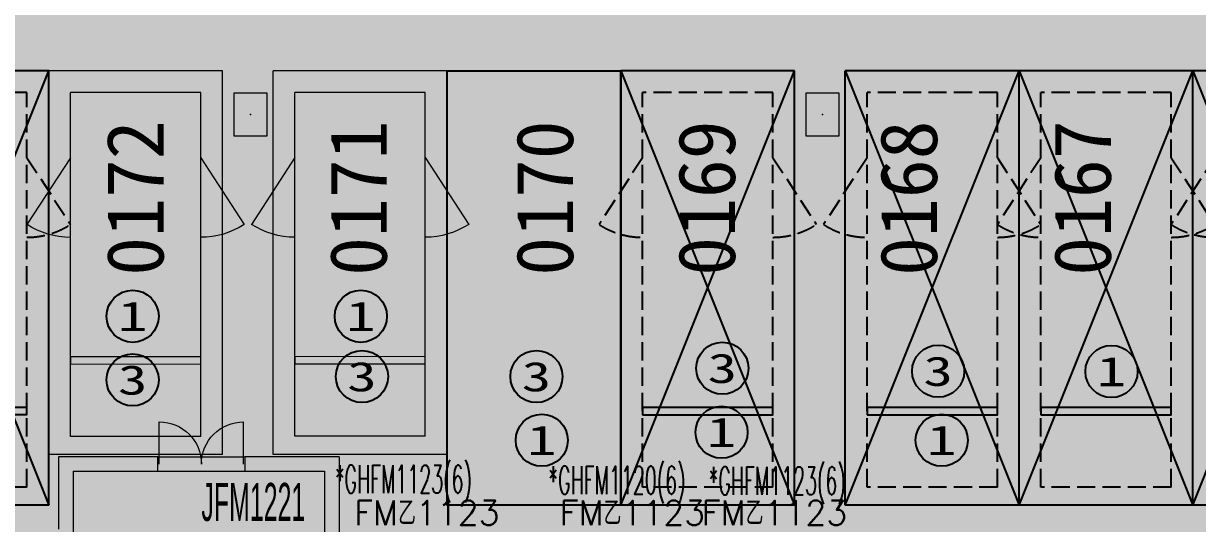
# Model space of a CAD drawing. Extents: x -264757 to 86229, y 4049843 to 4347093.
# Drawn here: x -74415 to -58202, y 4198406 to 4205315 of the extents above; entities that cross this region are included whole.
import ezdxf
from ezdxf.enums import TextEntityAlignment as Align

# ---------------------------------------------------------------- set-up
doc = ezdxf.new("R2010")
doc.units = 0
doc.header["$LTSCALE"] = 1000
doc.header["$MEASUREMENT"] = 0
doc.linetypes.add('AX-01DK-PB01$1$A-001-车位参照B1$0$A-001-车位参照B1$0$A-001-车位参照B1$0$A-H4-001-基本图形$0$A-001-车位B1$0$DASH', pattern=[0.35, 0.25, -0.1])
doc.layers.add('AX-01DK-PB01$0$AX-001DK-01-PB01-02$0$A-3-WinF(Text)', color=8, linetype='Continuous', plot=False)
doc.layers.add('AX-01DK-PB01$0$AX-03CK-02-PB01$0$AX-03CK-02-PB01$0$WINDOW_TEXT', color=8, linetype='Continuous', plot=False)
for name, color, linetype in [('AX-01DK-PB01$0$AX-03CK-02-PB01$0$AX-03CK-02-PB01$0$人防$0$人防$0$DOOR_FIRE_TEXT', 8, 'Continuous'), ('不利因素3-紧邻房间出入口', 7, 'Continuous'), ('不利因素9-坡道上停车', 7, 'Continuous'), ('不可售车位', 255, 'Continuous'), ('大车位', 7, 'Continuous'), ('普通车位', 7, 'Continuous')]:
    doc.layers.add(name, color=color, linetype=linetype)
doc.layers.add('无关图层', color=8, linetype='Continuous', lineweight=0)
doc.layers.add('车位归属楼栋范围线', color=7, linetype='Continuous', true_color=0x19e6c7)
doc.styles.add('AX-01DK-PB01$0$AX-001DK-01-PB01-02$0$_TCH_WINDOW', font='SIMPLEX', dxfattribs={"bigfont": 'GBCBIG'})
doc.styles.add('AX-01DK-PB01$0$AX-03CK-02-PB01$0$AX-03CK-02-PB01$0$_TCH_DIM_T3', font='SIMPLEX', dxfattribs={"width": 0.705882, "bigfont": 'GBCBIG'})
doc.styles.add('AX-01DK-PB01$0$AX-03CK-02-PB01$0$AX-03CK-02-PB01$0$人防$0$人防$0$_TCH_DIM', font='$ GAD E', dxfattribs={"width": 0.7, "bigfont": '$ GAD C'})
doc.styles.add('AX-ACK-BIANH1$0$黑体', font='simhei.ttf')
doc.styles.add('AX-ACK-P01-WALL$0$黑体', font='simhei.ttf')
doc.styles.add('SX-ACK-PB01-WNC-ALL$0$黑体', font='simhei.ttf')

# ---------------------------------------------------------------- blocks, each defined once
blk = doc.blocks.new('大车位1')
at = {"layer": '大车位', "true_color": 0xe806f9}
h = blk.add_hatch(color=6, dxfattribs=at)
h.dxf.hatch_style = 1
h.paths.add_polyline_path([(2400, 6000), (2400, 0), (0, 0), (0, 6000)])
at = {"layer": '大车位', "color": 83}
for p, q in [((0, 0), (0, 6000, 0)), ((2400, 6000, 0), (0, 6000, 0)), ((2400, 0), (2400, 6000, 0)), ((2400, 0), (0, 0))]:
    blk.add_line(p, q, dxfattribs=at)
at = {"layer": '大车位', "color": 8, "linetype": 'AX-01DK-PB01$1$A-001-车位参照B1$0$A-001-车位参照B1$0$A-001-车位参照B1$0$A-H4-001-基本图形$0$A-001-车位B1$0$DASH'}
for p, q in [((2100, 5700, 0), (300, 5700, 0)), ((300, 250), (300, 5700, 0)), ((2100, 250), (2100, 5700, 0)), ((2100, 250), (300, 250))]:
    blk.add_line(p, q, dxfattribs=at)
at = {"layer": '大车位', "color": 83, "elevation": 0}
blk.add_lwpolyline([(0, 6000), (2400, 0)], dxfattribs=at)
at = {"layer": '大车位', "color": 83}
blk.add_lwpolyline([(0, 0), (2400, 6000)], dxfattribs=at)
at = {"layer": '大车位', "linetype": 'AX-01DK-PB01$1$A-001-车位参照B1$0$A-001-车位参照B1$0$A-001-车位参照B1$0$A-H4-001-基本图形$0$A-001-车位B1$0$DASH'}
for points in [[(300, 4800), (-300, 3878)], [(2100, 4800), (2700, 3878)]]:
    blk.add_lwpolyline(points, dxfattribs=at)
at = {"layer": '大车位'}
blk.add_lwpolyline([(300, 1250), (2100, 1250), (2100, 1350), (300, 1350)], close=True, dxfattribs=at)
at = {"layer": '大车位', "linetype": 'AX-01DK-PB01$1$A-001-车位参照B1$0$A-001-车位参照B1$0$A-001-车位参照B1$0$A-H4-001-基本图形$0$A-001-车位B1$0$DASH'}
for centre, start, end in [((300, 4800, 0), 236.9443, 270), ((2100, 4800, 0), 270, 303.0557)]:
    blk.add_arc(centre, 1100, start, end, dxfattribs=at)
blk = doc.blocks.new('A$C7e5eb487')
at = {"layer": '普通车位', "true_color": 0xf18f8e}
h = blk.add_hatch(color=11, dxfattribs=at)
h.dxf.hatch_style = 1
h.paths.add_polyline_path([(2400, 0), (2400, -5300), (0, -5300), (0, 0)])
blk = doc.blocks.new('普通车位')
at = {"layer": '无关图层'}
for p, q in [((-2.253, 3.186), (0.077, 3.764)), ((1.352, -1.38), (0.077, 3.764)), ((-1.889, 2.967), (-0.142, 3.4)), ((1.001, -1.21), (-0.142, 3.4)), ((-0.977, -1.958), (-2.253, 3.186)), ((-0.746, -1.643), (-1.889, 2.967)), ((-0.746, -1.643), (1.001, -1.21)), ((-0.977, -1.958), (1.352, -1.38))]:
    blk.add_line(p, q, dxfattribs=at)
for points in [[(0.074, 2.527), (0.879, 1.777)], [(-1.673, 2.094), (-2.033, 1.054)]]:
    blk.add_lwpolyline(points, dxfattribs=at)
blk.add_lwpolyline([(0.76, -0.239), (-0.987, -0.673), (-1.011, -0.575), (0.736, -0.142)], close=True, dxfattribs=at)
for centre, start, end in [((0.074, 2.527), 283.9287, 316.9845), ((-1.673, 2.094), 250.873, 283.9287)]:
    blk.add_arc(centre, 1.1, start, end, dxfattribs=at)
at = {"layer": '普通车位', "xscale": -0.0009999999999999812, "yscale": 0.0009999999999999812, "zscale": 0.0009999999999999812, "rotation": 13.92873520577783}
blk.add_blockref('A$C7e5eb487', (0.077, 3.764), dxfattribs=at)
blk = doc.blocks.new('SX-ACK-PB01-WNC-ALL$0$20200722.21182536')
at = {"layer": '不利因素3-紧邻房间出入口', "true_color": 0xe4d218}
h = blk.add_hatch(color=52, dxfattribs=at)
h.dxf.hatch_style = 1
edge = h.paths.add_edge_path()
edge.add_arc((360, 360), 360, 0, 360)
at = {"layer": '不利因素3-紧邻房间出入口'}
blk.add_circle((360, 360), 360, dxfattribs=at)
at = {"layer": '不利因素3-紧邻房间出入口', "style": 'SX-ACK-PB01-WNC-ALL$0$黑体', "width": 1.390625}
blk.add_text('3', height=407, dxfattribs=at).set_placement((156, 156), (564, 156), align=Align.FIT)
blk = doc.blocks.new('sadfsadfasf')
at = {"layer": '不可售车位', "true_color": 0x757b8a}
h = blk.add_hatch(color=8, dxfattribs=at)
h.dxf.hatch_style = 1
h.paths.add_polyline_path([(2400, 6000), (2400, 0), (0, 0), (0, 6000)])
at = {"layer": '不可售车位', "color": 8, "true_color": 0x757b8a}
blk.add_lwpolyline([(2400, 6000), (2400, 0), (0, 0), (0, 6000)], close=True, dxfattribs=at)
blk = doc.blocks.new('AX-01DK-PB01-RFTC')
at = {"layer": '无关图层'}
h = blk.add_hatch(color=251, dxfattribs=at)
h.dxf.hatch_style = 1
h.paths.add_polyline_path([(19773, -61220), (19773, -62171), (18423, -62170), (18423, -70471), (12324, -70471), (12323, -62170), (7773, -62170), (7777, -120370), (8177, -120370), (8177, -120315), (14323, -119683), (14322, -126122), (25972, -126122), (25972, -124922), (26822, -124926), (26822, -122452), (33923, -122452), (33923, -124922), (34773, -124922), (34773, -126122), (41373, -126125), (41373, -124372), (41823, -124372), (41823, -122152), (41447, -122152), (41447, -120270), (48923, -120270), (48923, -123125), (49323, -123125), (49323, -124675), (51824, -124674), (51824, -124055), (54717, -124055), (54717, -125871), (56816, -125871), (56816, -116250), (55967, -116250), (55967, -111420), (63072, -111420), (63072, -103570), (62080, -103570), (62073, -94584), (64569, -94584), (64573, -65385), (66999, -65385), (67002, -52470), (67402, -52470), (67397, -31965), (65807, -31965), (65807, -26418), (68456, -26418), (68457, -17070), (67422, -17070), (67422, -13843), (60301, -13843), (60302, -3770), (55750, -3770), (55750, -12070), (49652, -12070), (49649, -9275), (45355, -9275), (45349, -3821), (40751, -3820), (40750, -12070), (34663, -12070), (34649, -3820), (25757, -3820), (25757, -12071), (19650, -12071), (19650, -3820), (10752, -3820), (10751, -12072), (4662, -12071), (4661, -3769), (4150, -3770), (100, -3769), (100, -23171), (-701, -23171), (-701, -29550), (100, -29550), (11250, -29550), (11250, -32020), (12100, -32020), (12100, -32970), (10750, -32970), (10754, -41272), (4647, -41271), (4650, -32970), (1953, -32970), (1953, -34670), (100, -34670), (100, -57801), (9743, -57801), (9743, -57272), (13567, -57272), (13567, -56751), (15417, -56751), (15416, -58750), (18923, -58750), (18923, -61220)])
h.paths.add_polyline_path([(41812, -58753), (48919, -58753), (48919, -61220), (49773, -61220), (49773, -62170), (48419, -62173), (48426, -70475), (42319, -70475), (42324, -67872), (39323, -67876), (39323, -62423), (41812, -62423)], flags=16)
h.paths.add_polyline_path([(33923, -58751), (33923, -61220), (34773, -61220), (34773, -62170), (33423, -62171), (33430, -70475), (27323, -70475), (27323, -62171), (26373, -62170), (26373, -60670), (26815, -60670), (26823, -58751), (31623, -58751), (31623, -58751)], flags=16)
h.paths.add_polyline_path([(40754, -41272), (34647, -41271), (34650, -32970), (33700, -32970), (33700, -31470), (34142, -31470), (34150, -29551), (38951, -29551), (38950, -29550), (41250, -29550), (41250, -32020), (42100, -32020), (42100, -32970), (40750, -32970)], flags=16)
h.paths.add_polyline_path([(49647, -41270), (49655, -38470), (45349, -38475), (45349, -33220), (49142, -33220), (49142, -29550), (56249, -29550), (56250, -32020), (57100, -32020), (57100, -32970), (55749, -32970), (55754, -41271)], flags=16)
h.paths.add_polyline_path([(25764, -41272), (19657, -41271), (19657, -32970), (19150, -32970), (19150, -29550), (26257, -29550), (26250, -32020), (27100, -32020), (27100, -32970), (25757, -32970)], flags=16)
h.paths.add_polyline_path([(41812, -87950), (48919, -87950), (48919, -90420), (49773, -90420), (49773, -91370), (48419, -91370), (48428, -99684), (41519, -99659), (41519, -97070), (39326, -97074), (39319, -91620), (41822, -91620)], flags=16)
h.paths.add_polyline_path([(33925, -87950), (33923, -90420), (34773, -90420), (34773, -91370), (33425, -91370), (33428, -99683), (26519, -99658), (26523, -95371), (27330, -95371), (27324, -91371), (26373, -91370), (26373, -89870), (26823, -89870), (26823, -87951), (31623, -87951), (31623, -87951)], flags=16)
h.paths.add_polyline_path([(18923, -87950), (18922, -90419), (19772, -90419), (19772, -91369), (18420, -91369), (18427, -99677), (11523, -99666), (11523, -95370), (12323, -95370), (12323, -91370), (10974, -91370), (10974, -90420), (11823, -90420), (11823, -87950)], flags=16)
h.paths.add_polyline_path([(62209, -60116), (64273, -60116), (64273, -55267), (62209, -55267)], flags=16)
h.paths.add_polyline_path([(59799, -89432), (61752, -89432), (61752, -84521), (59799, -84521)], flags=16)
blk = doc.blocks.new('SX-CK-PB001-WNC$1$20211103.13313578')
at = {"layer": '无关图层'}
h = blk.add_hatch(color=256, dxfattribs=at)
h.dxf.hatch_style = 1
h.paths.add_polyline_path([(0, 600), (450, 600), (450, 0), (0, 0)])
blk.add_lwpolyline([(0, 600), (450, 600), (450, 0), (0, 0)], close=True, dxfattribs=at)
blk.add_point((225, 300), dxfattribs=at)
blk = doc.blocks.new('fasdfasdfasdfasdfasdf')
at = {"layer": '不利因素9-坡道上停车', "true_color": 0xe0aa15}
h = blk.add_hatch(color=42, dxfattribs=at)
h.dxf.hatch_style = 1
edge = h.paths.add_edge_path()
edge.add_arc((-119587, 4058555), 720, 0, 360)
at = {"layer": '不利因素9-坡道上停车'}
blk.add_circle((-119587, 4058555), 720, dxfattribs=at)
at = {"layer": '不利因素9-坡道上停车', "style": 'AX-ACK-P01-WALL$0$黑体', "width": 1.390625}
blk.add_text('1', height=815, dxfattribs=at).set_placement((-119994, 4058148), (-119180, 4058148), align=Align.FIT)
blk = doc.blocks.new('AX-01DK-PB01$0$$DorLib2D$00000001')
at = {"layer": '无关图层'}
for p, q in [((0.45, 0.975), (0.5, 0.975)), ((0.45, 0), (0.45, 0.975)), ((0.5, 0), (0.5, 0.975)), ((0.5, 0), (0.45, 0))]:
    blk.add_line(p, q, dxfattribs=at)
at = {"layer": '无关图层', "lineweight": 13}
blk.add_arc((0.475, 0), 0.975, 91.4693, 180, dxfattribs=at)
blk = doc.blocks.new('AX-01DK-PB01$0$AX-03CK-02-PB01$0$AX-03CK-02-PB01$0$人防$0$人防$0$$DorLib2D$00000004')
at = {"layer": '无关图层'}
for p, q in [((-0.485, 0), (-0.485, 0.485)), ((0.485, 0), (0.485, 0.485))]:
    blk.add_line(p, q, dxfattribs=at)
at = {"layer": '无关图层', "lineweight": 13}
for centre, start, end in [((-0.485, 0), 0, 90), ((0.485, 0), 90, 180)]:
    blk.add_arc(centre, 0.485, start, end, dxfattribs=at)
blk = doc.blocks.new('AX-01DK-PB01$0$AX-03CK-02-PB01$0$AX-03CK-02-PB01$0$$U_DORLIB2D$00000009')
at = {"layer": '无关图层'}
blk.add_line((0.5, 0.219), (0.5, 1.213), dxfattribs=at)
at = {"layer": '无关图层', "const_width": 0.05}
blk.add_lwpolyline([(0.583, 0.219), (0.583, 1.219)], dxfattribs=at)
at = {"layer": '无关图层'}
blk.add_arc((0.5, 0.219), 1.001, 85.224, 182.3859, dxfattribs=at)

msp = doc.modelspace()

# ---------------------------------------------------------------- linework, layer by layer
at = {"layer": '无关图层'}
for p, q in [((-73929.2, 4199328.3), (-73929.2, 4198328.3)), ((-72557.1, 4199328.3), (-73929.2, 4199328.3)), ((-72557.1, 4199328.3), (-71357.1, 4199328.3)), ((-72557.1, 4199128.3), (-72557.1, 4199328.3)), ((-70056.8, 4199328.3), (-71357.1, 4199328.3)), ((-71357.1, 4199328.3), (-71357.1, 4199128.3)), ((-70056.8, 4199328.3), (-70056.8, 4198203.3)), ((-73729.2, 4199128.3), (-73729.2, 4198203.3)), ((-73729.2, 4199128.3), (-72557.1, 4199128.3)), ((-72557.1, 4199128.3), (-71357.1, 4199128.3)), ((-71357.1, 4199128.3), (-70256.8, 4199128.3)), ((-70256.8, 4199128.3), (-70256.8, 4198203.3))]:
    msp.add_line(p, q, dxfattribs=at)

# ---------------------------------------------------------------- block references
at = {"layer": '不利因素3-紧邻房间出入口'}
for p in [(-65124.1, 4200191.2), (-73267.3, 4200030.6), (-70100.7, 4200076.5), (-67691.3, 4200076.5), (-62143.6, 4200151)]:
    msp.add_blockref('SX-ACK-PB01-WNC-ALL$0$20200722.21182536', p, dxfattribs=at)
at = {"layer": '不可售车位'}
msp.add_blockref('sadfsadfasf', (-68566.1, 4198660.5, 0), dxfattribs=at)
at = {"layer": '大车位'}
for p in [(-76466.1, 4198660.5, 0), (-66166.1, 4198659.9, 0), (-63066.1, 4198659.9, 0), (-60666.1, 4198659.9, 0), (-58266.1, 4198659.9, 0)]:
    msp.add_blockref('大车位1', p, dxfattribs=at)
at = {"layer": '无关图层'}
for name, p in [('AX-01DK-PB01-RFTC', (-89156.8, 4227579.4)), ('SX-CK-PB001-WNC$1$20211103.13313578', (-71504.6, 4203758)), ('SX-CK-PB001-WNC$1$20211103.13313578', (-63604.6, 4203758))]:
    msp.add_blockref(name, p, dxfattribs=at)
ref = msp.add_blockref('AX-01DK-PB01$0$AX-03CK-02-PB01$0$AX-03CK-02-PB01$0$人防$0$人防$0$$DorLib2D$00000004', (-71957.1, 4199228.3), dxfattribs=dict(at, xscale=-1200, yscale=1200, zscale=200, rotation=2.667569507151556e-06))
ref.add_attrib('A', 'JFM1221', (-71957.1, 4198441.8), dxfattribs={"layer": 'AX-01DK-PB01$0$AX-03CK-02-PB01$0$AX-03CK-02-PB01$0$人防$0$人防$0$DOOR_FIRE_TEXT', "height": 525, "rotation": 0, "style": 'AX-01DK-PB01$0$AX-03CK-02-PB01$0$AX-03CK-02-PB01$0$人防$0$人防$0$_TCH_DIM', "width": 0.49})
ref = msp.add_blockref('AX-01DK-PB01$0$AX-03CK-02-PB01$0$AX-03CK-02-PB01$0$$U_DORLIB2D$00000009', (-68905.9, 4198178.3), dxfattribs=dict(at, xscale=-1100, yscale=-1100, zscale=300, rotation=2.667558006919293e-06))
ref.add_attrib('A', '*GHFM1123(6)', (-70113.9, 4198824.7), dxfattribs={"layer": 'AX-01DK-PB01$0$AX-03CK-02-PB01$0$AX-03CK-02-PB01$0$WINDOW_TEXT', "height": 386.75, "rotation": 0, "style": 'AX-01DK-PB01$0$AX-03CK-02-PB01$0$AX-03CK-02-PB01$0$_TCH_DIM_T3', "width": 0.49827})
ref = msp.add_blockref('AX-01DK-PB01$0$AX-03CK-02-PB01$0$AX-03CK-02-PB01$0$$U_DORLIB2D$00000009', (-66207.5, 4198178), dxfattribs=dict(at, xscale=1100, yscale=-1100, zscale=300, rotation=4.183176281790572e-05))
ref.add_attrib('A', '*GHFM1120(6)', (-67164.7, 4198813), dxfattribs={"layer": 'AX-01DK-PB01$0$AX-03CK-02-PB01$0$AX-03CK-02-PB01$0$WINDOW_TEXT', "height": 386.75, "rotation": 0.00004, "style": 'AX-01DK-PB01$0$AX-03CK-02-PB01$0$AX-03CK-02-PB01$0$_TCH_DIM_T3', "width": 0.49827})
ref = msp.add_blockref('AX-01DK-PB01$0$AX-03CK-02-PB01$0$AX-03CK-02-PB01$0$$U_DORLIB2D$00000009', (-64006.8, 4198178), dxfattribs=dict(at, xscale=1100, yscale=-1100, zscale=300, rotation=4.183176281790572e-05))
ref.add_attrib('A', '*GHFM1123(6)', (-64951.6, 4198801.2), dxfattribs={"layer": 'AX-01DK-PB01$0$AX-03CK-02-PB01$0$AX-03CK-02-PB01$0$WINDOW_TEXT', "height": 386.75, "rotation": 0.00004, "style": 'AX-01DK-PB01$0$AX-03CK-02-PB01$0$AX-03CK-02-PB01$0$_TCH_DIM_T3', "width": 0.49827})
ref = msp.add_blockref('AX-01DK-PB01$0$$DorLib2D$00000001', (-68907.4, 4198178), dxfattribs=dict(at, xscale=-1100, yscale=-1100, zscale=200, rotation=359.9999999999072))
ref.add_attrib('A', 'FM乙1123', (-69848, 4198384.6), dxfattribs={"layer": 'AX-01DK-PB01$0$AX-001DK-01-PB01-02$0$A-3-WinF(Text)', "height": 337.59, "style": 'AX-01DK-PB01$0$AX-001DK-01-PB01-02$0$_TCH_WINDOW'})
ref = msp.add_blockref('AX-01DK-PB01$0$$DorLib2D$00000001', (-66207.2, 4198178), dxfattribs=dict(at, xscale=1100, yscale=-1100, zscale=200, rotation=359.9999999999605))
ref.add_attrib('A', 'FM乙1123', (-67009.8, 4198384.6), dxfattribs={"layer": 'AX-01DK-PB01$0$AX-001DK-01-PB01-02$0$A-3-WinF(Text)', "height": 337.59, "style": 'AX-01DK-PB01$0$AX-001DK-01-PB01-02$0$_TCH_WINDOW'})
ref = msp.add_blockref('AX-01DK-PB01$0$$DorLib2D$00000001', (-64006.6, 4198178), dxfattribs=dict(at, xscale=-1100, yscale=1100, zscale=200, rotation=180))
ref.add_attrib('A', 'FM乙1123', (-65048, 4198384.6), dxfattribs={"layer": 'AX-01DK-PB01$0$AX-001DK-01-PB01-02$0$A-3-WinF(Text)', "height": 337.59, "style": 'AX-01DK-PB01$0$AX-001DK-01-PB01-02$0$_TCH_WINDOW'})
at = {"layer": '普通车位', "extrusion": (0, 0, -1), "xscale": 1000.000000000019, "yscale": 1000.000000000019, "zscale": -1000.000000000019, "rotation": 346.0712647942222}
for p in [(73085.8, 4201025.1, 0), (69985.8, 4201026.4, 0)]:
    msp.add_blockref('普通车位', p, dxfattribs=at)
at = {"layer": '车位归属楼栋范围线', "xscale": 0.5, "yscale": 0.5, "zscale": 0.5}
for p in [(-13113.9, 2171991.6, 0), (-9962.9, 2171991.6, 0), (403.3, 2171229.2, 0), (-4981.1, 2170389.6, 0), (-7464.2, 2170279.1, 0), (-1940.6, 2170279.1, 0)]:
    msp.add_blockref('fasdfasdfasdfasdfasdf', p, dxfattribs=at)

# ---------------------------------------------------------------- texts
at = {"layer": '无关图层', "style": 'AX-ACK-BIANH1$0$黑体'}
for s, p in [('0172', (-72479.7, 4201829.1, 0)), ('0171', (-69398, 4201828.4, 0)), ('0170', (-66824.5, 4201829.7, 0)), ('0169', (-64588.1, 4201829.1, 0)), ('0168', (-61798.7, 4201828.4, 0)), ('0167', (-59398.2, 4201829.7, 0))]:
    msp.add_text(s, height=788.61, rotation=90, dxfattribs=at).set_placement(p)

doc.saveas('drawing.dxf')
